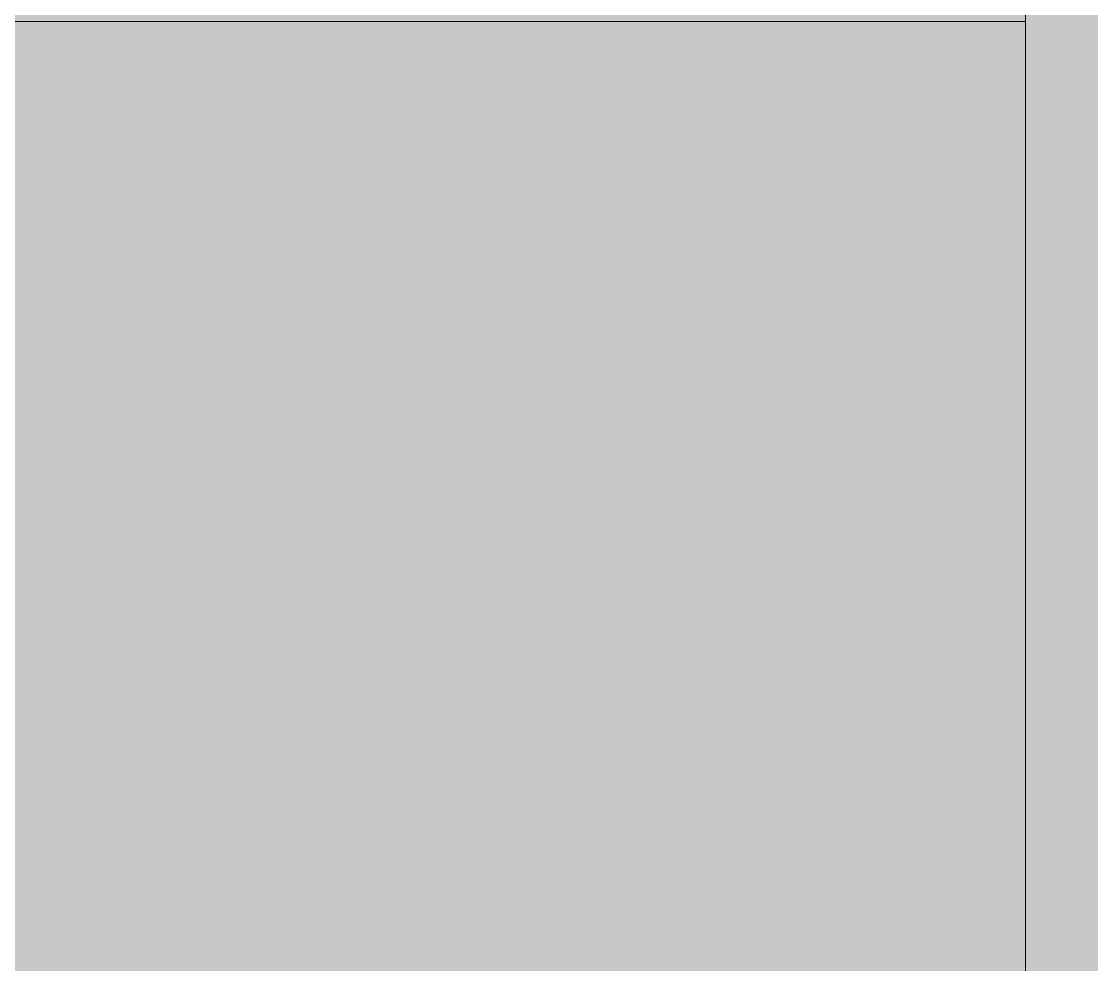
# Model space of a CAD drawing. Header units: inches. Extents: x -26493 to -10162, y -132 to 713.
# Drawn here: x -25695.8098 to -25695.3626, y 326.7204 to 327.1144 of the extents above; entities that cross this region are included whole.
import ezdxf

# ---------------------------------------------------------------- set-up
doc = ezdxf.new("R2010")
doc.units = ezdxf.units.IN
doc.header["$MEASUREMENT"] = 0
for name, color, linetype, lineweight in [('A-WALL', 113, 'Continuous', 13), ('A-WALL-PATT', 111, 'Continuous', 13), ('S-COLS', 52, 'Continuous', 9)]:
    doc.layers.add(name, color=color, linetype=linetype, lineweight=lineweight)

# ---------------------------------------------------------------- blocks, each defined once
blk = doc.blocks.new('Basic Wall _ arcoPlus - 547 - ___-606817-Section 13')
at = {"layer": 'A-WALL', "transparency": 33554649}
h = blk.add_hatch(color=256, dxfattribs=at)
h.paths.add_polyline_path([(-25966.39023, 326.32637), (-25695.39023, 326.32637), (-25695.39023, 329.94837), (-25966.39023, 329.94837), (-25966.39023, 327.20522)], flags=0)
h.paths.add_polyline_path([(-23754.67162, 326.32637), (-23672.39023, 326.32637), (-23672.39023, 329.94837), (-23943.39023, 329.94837), (-23943.39023, 326.32637), (-23760.79511, 326.32637)], flags=0)
h.paths.add_polyline_path([(-22801.25546, 326.32637), (-22801.25546, 329.93867), (-23076.39023, 329.94837), (-23076.39023, 326.32637), (-22804.31746, 326.32637)], flags=0)
h.paths.add_polyline_path([(-25677.39023, 326.32637), (-25406.39023, 326.32637), (-25406.39023, 329.94837), (-25677.39023, 329.94837), (-25677.39023, 327.20522)], flags=0)
h.paths.add_polyline_path([(-25388.39023, 326.32637), (-25117.39023, 326.32637), (-25117.39023, 329.94837), (-25388.39023, 329.94837), (-25388.39023, 327.20522)], flags=0)
h.paths.add_polyline_path([(-23094.39023, 326.32637), (-23094.39023, 329.94837), (-23365.39023, 329.94837), (-23365.39023, 326.32637), (-23098.06329, 326.32637)], flags=0)
h.paths.add_polyline_path([(-25099.39023, 326.32637), (-24828.39023, 326.32637), (-24828.39023, 329.94837), (-25099.39023, 329.94837), (-25099.39023, 327.20522)], flags=0)
h.paths.add_polyline_path([(-24810.39023, 326.32637), (-24539.39023, 326.32637), (-24539.39023, 329.94837), (-24810.39023, 329.94837), (-24810.39023, 327.20522)], flags=0)
h.paths.add_polyline_path([(-23654.39023, 326.32637), (-23383.39023, 326.32637), (-23383.39023, 329.94837), (-23654.39023, 329.94837), (-23654.39023, 327.20522)], flags=0)
h.paths.add_polyline_path([(-23961.39023, 326.32637), (-23961.39023, 329.94837), (-24232.39023, 329.94837), (-24232.39023, 326.32637), (-23962.02162, 326.32637)], flags=0)
h.paths.add_polyline_path([(-24521.39023, 326.32637), (-24250.39023, 326.32637), (-24250.39023, 329.94837), (-24521.39023, 329.94837), (-24521.39023, 327.20522)], flags=0)
at = {"layer": 'A-WALL'}
blk.add_line((-25695.39023, 327.11437), (-25966.39023, 327.11437), dxfattribs=at)
blk.add_line((-25695.39023, 327.11437), (-25966.39023, 327.11437), dxfattribs=at)

msp = doc.modelspace()

# ---------------------------------------------------------------- hatches: boundary and pattern name
at = {"layer": 'A-WALL-PATT', "lineweight": 9}
h = msp.add_hatch(dxfattribs=at)
h.set_pattern_fill('FP_7', color=256, style=0, pattern_type=2)
h.set_pattern_definition([(90, (-25989.828, 0), (-19.685, 1e-15), [])])
h.paths.add_polyline_path([(-25309.79662, 326.32637), (-25117.39023, 326.32637), (-25117.39023, 326.38887), (-25388.39023, 326.38887), (-25388.39023, 326.32637), (-25327.07579, 326.32637)], flags=0)
h.paths.add_polyline_path([(-24566.79246, 326.32637), (-24539.39023, 326.32637), (-24539.39023, 326.38887), (-24810.39023, 326.38887), (-24810.39023, 326.32637), (-24584.07162, 326.32637)], flags=0)
h.paths.add_polyline_path([(-23616.43829, 326.32637), (-23383.39023, 326.32637), (-23383.39023, 326.38887), (-23654.39023, 326.38887), (-23654.39023, 326.32637), (-23633.71746, 326.32637)], flags=0)
h.paths.add_polyline_path([(-25966.39023, 326.32637), (-25695.39023, 326.32637), (-25695.39023, 326.38887), (-25966.39023, 326.38887)], flags=0)
h.paths.add_polyline_path([(-22801.25546, 326.32637), (-22801.25546, 326.38887), (-23076.39023, 326.38887), (-23076.39023, 326.32637), (-22804.31746, 326.32637)], flags=0)
h.paths.add_polyline_path([(-23672.39023, 326.32637), (-23672.39023, 326.38887), (-23943.39023, 326.38887), (-23943.39023, 326.32637), (-23685.55496, 326.32637)], flags=0)
h.paths.add_polyline_path([(-24521.39023, 326.32637), (-24250.39023, 326.32637), (-24250.39023, 326.38887), (-24521.39023, 326.38887)], flags=0)
h.paths.add_polyline_path([(-25406.39023, 326.32637), (-25406.39023, 326.38887), (-25677.39023, 326.38887), (-25677.39023, 326.32637), (-25413.47162, 326.32637)], flags=0)
h.paths.add_polyline_path([(-25099.39023, 326.32637), (-24828.39023, 326.32637), (-24828.39023, 326.38887), (-25099.39023, 326.38887)], flags=0)
h.paths.add_polyline_path([(-23365.39023, 326.32637), (-23094.39023, 326.32637), (-23094.39023, 326.38887), (-23365.39023, 326.38887)], flags=0)
h.paths.add_polyline_path([(-23961.39023, 326.32637), (-23961.39023, 326.38887), (-24232.39023, 326.38887), (-24232.39023, 326.32637), (-23962.02162, 326.32637)], flags=0)
h.paths.add_polyline_path([(-23633.71746, 326.57637), (-23383.39023, 326.57637), (-23383.39023, 328.82637), (-23654.39023, 328.82637), (-23654.39023, 326.57637), (-23633.94486, 326.57637)], flags=0)
h.paths.add_polyline_path([(-25320.90484, 326.57637), (-25117.39023, 326.57637), (-25117.39023, 328.82637), (-25388.39023, 328.82637), (-25388.39023, 326.57637), (-25327.07579, 326.57637)], flags=0)
h.paths.add_polyline_path([(-24576.90484, 326.57637), (-24539.39023, 326.57637), (-24539.39023, 328.82637), (-24810.39023, 328.82637), (-24810.39023, 326.57637), (-24584.07162, 326.57637)], flags=0)
h.paths.add_polyline_path([(-22801.25546, 326.57637), (-22801.25546, 328.82637), (-23076.39023, 328.82637), (-23076.39023, 326.57637), (-22804.31746, 326.57637)], flags=0)
h.paths.add_polyline_path([(-23672.39023, 326.57637), (-23672.39023, 328.82637), (-23943.39023, 328.82637), (-23943.39023, 326.57637), (-23685.55496, 326.57637)], flags=0)
h.paths.add_polyline_path([(-25406.39023, 326.57637), (-25406.39023, 328.82637), (-25677.39023, 328.82637), (-25677.39023, 326.57637), (-25413.47162, 326.57637)], flags=0)
h.paths.add_polyline_path([(-25099.39023, 326.57637), (-24828.39023, 326.57637), (-24828.39023, 328.82637), (-25099.39023, 328.82637), (-25099.39023, 327.20522)], flags=0)
h.paths.add_polyline_path([(-25966.39023, 326.57637), (-25695.39023, 326.57637), (-25695.39023, 328.82637), (-25966.39023, 328.82637), (-25966.39023, 327.20522)], flags=0)
h.paths.add_polyline_path([(-23365.39023, 326.57637), (-23094.39023, 326.57637), (-23094.39023, 328.82637), (-23365.39023, 328.82637), (-23365.39023, 327.20522)], flags=0)
h.paths.add_polyline_path([(-23961.39023, 326.57637), (-23961.39023, 328.82637), (-24232.39023, 328.82637), (-24232.39023, 326.57637), (-23962.02162, 326.57637)], flags=0)
h.paths.add_polyline_path([(-24250.39023, 326.57637), (-24250.39023, 328.82637), (-24521.39023, 328.82637), (-24521.39023, 326.57637), (-24255.76746, 326.57637)], flags=0)
at = {"layer": 'S-COLS'}
h = msp.add_hatch(color=256, dxfattribs=at)
h.paths.add_polyline_path([(-25685.76523, 313.09378), (-25677.39023, 313.09378), (-25677.39023, 327.2107), (-25685.76523, 327.2107), (-25685.76523, 320.19905)], flags=0)
h.paths.add_polyline_path([(-25687.01523, 313.09378), (-25687.01523, 327.2107), (-25695.39023, 327.2107), (-25695.39023, 313.09378)], flags=0)

# ---------------------------------------------------------------- linework, layer by layer
msp.add_line((-25695.39023, 313.09378), (-25695.39023, 327.2107), dxfattribs=at)

# ---------------------------------------------------------------- block references
at = {"layer": 'A-WALL'}
msp.add_blockref('Basic Wall _ arcoPlus - 547 - ___-606817-Section 13', (0, 0), dxfattribs=at)

doc.saveas('drawing.dxf')
